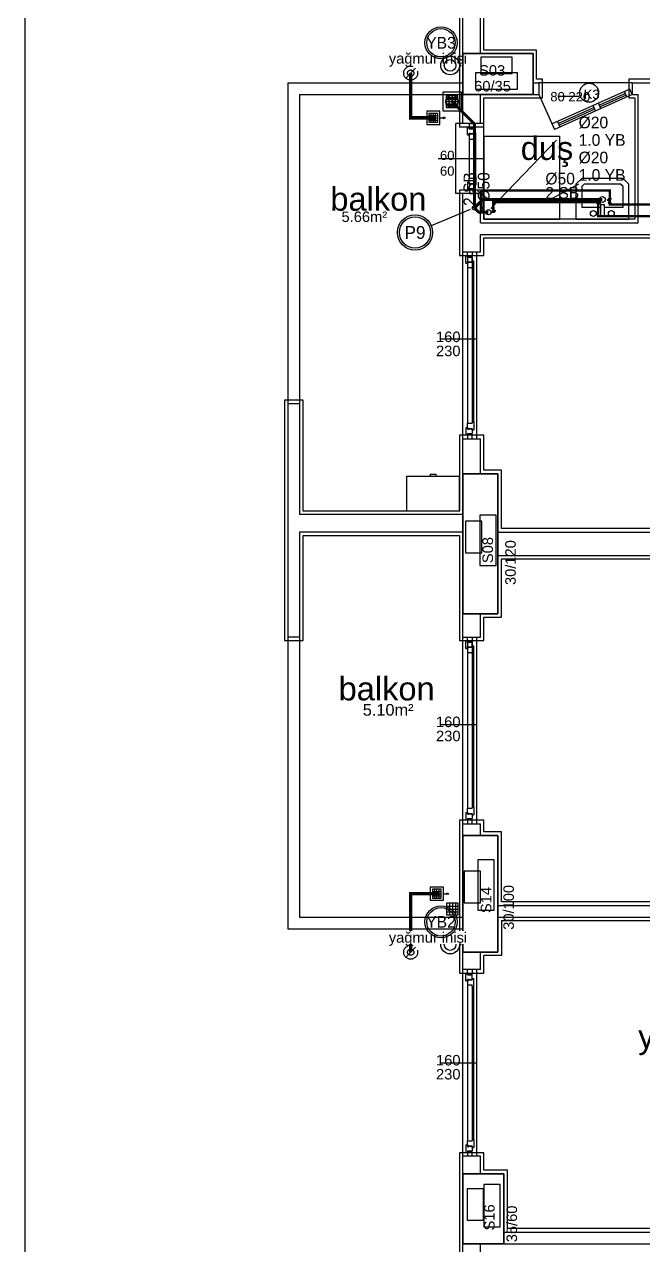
# Model space of a CAD drawing. Header units: centimetres. Extents: x -7420 to 31836, y -2 to 2802.
# Drawn here: x 7524 to 8055, y 1133 to 2179 of the extents above; entities that cross this region are included whole.
import ezdxf
from ezdxf.enums import TextEntityAlignment as Align

# ---------------------------------------------------------------- set-up
doc = ezdxf.new("R2010")
doc.units = ezdxf.units.CM
for name, pattern in [('BASMA HATTI', [31, 25, -6]), ('PISSU HATTI', [26, 20, -6]), ('YAGMUR HATTI', [36, 30, -6])]:
    doc.linetypes.add(name, pattern=pattern)
for name, color, linetype in [('ROTAS-MIMARI', 8, 'CONTINUOUS'), ('ROTAS-MIMARI-KOLON', 8, 'CONTINUOUS'), ('ROTAS-MIMARI-YAZI', 8, 'CONTINUOUS'), ('ROTAS-PAFTA', 7, 'CONTINUOUS'), ('ROTAS-PISSU-BORU-TAVANDAN', 6, 'PISSU HATTI'), ('ROTAS-PISSU-KOLONNO', 211, 'CONTINUOUS'), ('ROTAS-SEMBOL-KILAVUZ', 8, 'Continuous'), ('ROTAS-SICAKSU-BORU', 1, 'BASMA HATTI'), ('ROTAS-SOGUKSU-BORU', 5, 'CONTINUOUS'), ('ROTAS-TEFRIS', 15, 'CONTINUOUS'), ('ROTAS-YAGMUR-BORUSU', 3, 'YAGMUR HATTI')]:
    doc.layers.add(name, color=color, linetype=linetype)
doc.styles.add('ROTAS', font='arial.ttf')

# ---------------------------------------------------------------- blocks, each defined once
blk = doc.blocks.new('ROTAS-PIS-SU-CAP-SB')
for tag, p in [('PSCP_001', (0.83, 1.29)), ('PS_001', (0.83, 0.07))]:
    blk.add_attdef(tag, p, '', height=1)
blk = doc.blocks.new('ROTAS-YER-SUZGECI-PLAN')
for p, q in [((-6.7, 0), (6.7, 0)), ((-6.3, 2.3), (6.3, 2.3)), ((-4.9, 4.5), (4.9, 4.5)), ((-6.3, -2.3), (6.3, -2.3)), ((-4.9, -4.5), (4.9, -4.5))]:
    blk.add_line(p, q)
blk.add_lwpolyline([(-10, -10), (10, -10), (10, 10), (-10, 10)], close=True)
blk.add_circle((0, 0), 6.67)
blk = doc.blocks.new('ROTAS-PIS-SU-KOLON')
h = blk.add_hatch(color=256)
h.dxf.hatch_style = 1
h.paths.add_polyline_path([(1.5, 0), (1.5, 0.4), (1.3, 0.8), (1.1, 1.1), (0.8, 1.3), (0.4, 1.5), (0, 1.5), (-0.4, 1.5), (-0.8, 1.3), (-1.1, 1.1), (-1.3, 0.8), (-1.5, 0.4), (-1.5, 0), (-1.5, -0.4), (-1.3, -0.8), (-1.1, -1.1), (-0.8, -1.3), (-0.4, -1.5), (0, -1.5), (0.4, -1.5), (0.8, -1.3), (1.1, -1.1), (1.3, -0.8), (1.5, -0.4)])
blk.add_circle((0, 0), 3.5)
blk = doc.blocks.new('ROTAS-KURESEL-VANA')
for p, q in [((0, 3.1), (0, 8)), ((0, 8), (5.4, 8))]:
    blk.add_line(p, q)
for points in [[(-9, 5.8), (-9, -5), (0, 0.4)], [(9, 5.8), (9, -5), (0, 0.4)]]:
    blk.add_lwpolyline(points, close=True)
blk.add_circle((0, 0.4), 2.71)
blk.add_attdef('CAP', text='', height=10).set_placement((-1.1, 0), align=Align.CENTER)
blk = doc.blocks.new('ROTAS-TEMIZ-SU-CAP-MB')
for tag, p in [('SOCP_001', (0.83, 4.92)), ('SO_001', (0.83, 3.42)), ('SCCP_001', (0.83, 1.92)), ('SC_001', (0.83, 0.42))]:
    blk.add_attdef(tag, p, '', height=1)
blk = doc.blocks.new('ROTAS-SUZGEC')
h = blk.add_hatch(color=256)
h.dxf.hatch_style = 1
h.paths.add_polyline_path([(5, 0), (3.71, 0.32), (3.71, -0.32)])
for p, q in [((-3.82, 1.18), (0.88, 1.18)), ((-2.65, -2.35), (-2.65, 2.35)), ((-1.47, -2.35), (-1.47, 2.35)), ((-0.29, -2.35), (-0.29, 2.35)), ((-3.82, 0), (0.88, 0)), ((-3.82, -1.18), (0.88, -1.18)), ((2.06, 0), (5, 0))]:
    blk.add_line(p, q)
for points in [[(-5, -3.53), (2.06, -3.53), (2.06, 3.53), (-5, 3.53)], [(-3.82, -2.35), (0.88, -2.35), (0.88, 2.35), (-3.82, 2.35)], [(5, 0), (3.71, 0.32), (3.71, -0.32)]]:
    blk.add_lwpolyline(points, close=True)
for tag, p in [('PSCP_001', (-1.25, 0.75)), ('PS_001', (-0.62, -0.5))]:
    blk.add_attdef(tag, p, '', height=1)
blk = doc.blocks.new('ROTAS-KOLON-NO-YAGMUR')
for radius in [27.5, 24.3]:
    blk.add_circle((0, 0), radius)
blk.add_attdef('K', text='', height=20).set_placement((0, 0), align=Align.MIDDLE_CENTER)
blk = doc.blocks.new('ROTAS-KOLON-NO-PIS-SU')
for radius in [27.5, 24.3]:
    blk.add_circle((0, 0), radius)
blk.add_attdef('K', text='', height=20).set_placement((0, 0), align=Align.MIDDLE_CENTER)

msp = doc.modelspace()

# ---------------------------------------------------------------- linework, layer by layer
at = {"layer": 'ROTAS-MIMARI'}
for p, q in [((7897.2, 2217.2), (7897.2, 2154.2)), ((7900.2, 2154.2), (7900.2, 2214.2)), ((7915.2, 2154.2), (7915.2, 2214.2)), ((7918.2, 2157.2), (7918.2, 2217.2)), ((7963.2, 2157.2), (7918.2, 2157.2)), ((7963.2, 2132.2), (7963.2, 2157.2)), ((7897.2, 2154.2), (7897.2, 2119.2)), ((7960.2, 2129.2), (7965.2, 2129.2)), ((7968.2, 2132.2), (7963.2, 2132.2)), ((8045.2, 2129.2), (7965.2, 2129.2)), ((7968.2, 2116.2), (7968.2, 2132.2)), ((8228.2, 2132.2), (8042.4, 2132.2)), ((8042.4, 2132.2), (8042.4, 2116.2)), ((8045.4, 2129.2), (8225.2, 2129.2)), ((8045.4, 2119.2), (8045.4, 2129.2)), ((7895.8, 2118.1), (7885.8, 2118.1)), ((7885.8, 2118.1), (7885.8, 2108.1)), ((7885.8, 2115.7), (7895.8, 2115.7)), ((7888.2, 2118.1), (7888.2, 2108.1)), ((7890.9, 2118.1), (7890.9, 2108.1)), ((7893.5, 2118.1), (7893.5, 2108.1)), ((7895.8, 2108.1), (7895.8, 2118.1)), ((7897.2, 2119.2), (7897.2, 2091.2)), ((7900.2, 2094.2), (7900.2, 2119.2)), ((7915.2, 2094.2), (7915.2, 2119.2)), ((7918.2, 2091.2), (7918.2, 2116.2)), ((7918.2, 2116.2), (7960.2, 2116.2)), ((7960.2, 2119.2), (7965.2, 2119.2)), ((7960.2, 2116.2), (7968.2, 2116.2)), ((7965.2, 2119.2), (7978.7, 2089.3)), ((8043.2, 2123.8), (7976.6, 2093.9)), ((8045.2, 2119.2), (7978.7, 2089.3)), ((7981.6, 2117.8), (7999.7, 2117.8)), ((8039.4, 2120.1), (8017.1, 2110.1)), ((8040, 2118.7), (8017.7, 2108.7)), ((8040.7, 2117.2), (8038.6, 2121.7)), ((8042.4, 2116.2), (8047.4, 2116.2)), ((8045.2, 2119.2), (8043.2, 2123.8)), ((8045.4, 2119.2), (8050.4, 2119.2)), ((8047.4, 2116.2), (8047.4, 2012.2)), ((8050.4, 2009.2), (8050.4, 2119.2)), ((7885.8, 2113.1), (7895.8, 2113.1)), ((7885.8, 2110.6), (7895.8, 2110.6)), ((7885.8, 2108.1), (7895.8, 2108.1)), ((8012.5, 2108.1), (7981.9, 2094.3)), ((8013.2, 2106.6), (7982.6, 2092.9)), ((8013.8, 2105.1), (8011.8, 2109.7)), ((8018.4, 2107.2), (8016.4, 2111.7)), ((7894.2, 2034.2), (7894.2, 2094.2)), ((7900.2, 2094.2), (7894.2, 2094.2)), ((7915.2, 2094.2), (7900.2, 2094.2)), ((7905.7, 2090.2), (7905.7, 2094.2)), ((7905.7, 2094.2), (7909.7, 2094.2)), ((7909.7, 2094.2), (7909.7, 2090.2)), ((7918.2, 2094.2), (7915.2, 2094.2)), ((7918.2, 2034.2), (7918.2, 2094.2)), ((7981.2, 2095.9), (7983.2, 2091.4)), ((7918.2, 2091.2), (7897.2, 2091.2)), ((7904.1, 2084.5), (7904.1, 2090.9)), ((7904.1, 2090.9), (7905.5, 2090.9)), ((7904.1, 2084.5), (7905.5, 2084.5)), ((7905.5, 2089.7), (7905.5, 2090.9)), ((7905.5, 2089.7), (7909.7, 2089.7)), ((7905.5, 2084.5), (7905.5, 2086)), ((7905.5, 2086), (7906.5, 2086)), ((7905.5, 2085.4), (7906, 2085.4)), ((7905.5, 2085.4), (7905.5, 2081)), ((7909.7, 2090.2), (7905.7, 2090.2)), ((7906, 2085.1), (7906, 2085.4)), ((7906, 2085.1), (7906.5, 2085.1)), ((7906.5, 2085.7), (7906.5, 2086)), ((7906.5, 2085.7), (7909.7, 2085.7)), ((7906.5, 2085.4), (7909.7, 2085.4)), ((7906.5, 2085.1), (7906.5, 2085.4)), ((7909.7, 2085.7), (7909.7, 2089.7)), ((7909.7, 2086.6), (7911.1, 2086.6)), ((7909.7, 2086.6), (7909.7, 2085.4)), ((7911.1, 2079.8), (7911.1, 2086.6)), ((7918.2, 2012.2), (7918.2, 2083.6)), ((7918.2, 2083.6), (7918.2, 2012.2)), ((7918.2, 2083.6), (7983.2, 2083.6)), ((7983.2, 2012.2), (7983.2, 2083.6)), ((7905.5, 2081), (7909.7, 2081)), ((7905.5, 2081), (7905.5, 2047.4)), ((7909.7, 2079.8), (7909.7, 2081)), ((7909.7, 2079.8), (7911.1, 2079.8)), ((7909.7, 2079.8), (7909.7, 2048.6)), ((7911.1, 2048.6), (7911.1, 2079.8)), ((7980.2, 2080.1), (7924.1, 2021.5)), ((7879, 2064.2), (7918.2, 2064.2)), ((7904.1, 2043.9), (7904.1, 2037.5)), ((7904.1, 2043.9), (7905.5, 2043.9)), ((7905.5, 2047.4), (7909.7, 2047.4)), ((7905.5, 2043), (7905.5, 2047.4)), ((7905.5, 2043.9), (7905.5, 2042.4)), ((7905.5, 2043), (7906, 2043)), ((7905.5, 2042.4), (7906.5, 2042.4)), ((7906, 2043.3), (7906.5, 2043.3)), ((7906, 2043.3), (7906, 2043)), ((7906.5, 2043.3), (7906.5, 2043)), ((7906.5, 2043), (7909.7, 2043)), ((7906.5, 2042.7), (7906.5, 2042.4)), ((7906.5, 2042.7), (7909.7, 2042.7)), ((7909.7, 2048.6), (7909.7, 2047.4)), ((7909.7, 2048.6), (7911.1, 2048.6)), ((7909.7, 2041.8), (7909.7, 2043)), ((7909.7, 2042.7), (7909.7, 2038.7)), ((7909.7, 2041.8), (7911.1, 2041.8)), ((7911.1, 2048.6), (7911.1, 2041.8)), ((8001.9, 2047.2), (7996.9, 2042.2)), ((7996.9, 2042.2), (7996.9, 2012.2)), ((8037.3, 2047.2), (8001.9, 2047.2)), ((8004, 2042.2), (8001.9, 2040.2)), ((8035.2, 2042.2), (8004, 2042.2)), ((8037.3, 2040.2), (8035.2, 2042.2)), ((8042.3, 2042.2), (8037.3, 2047.2)), ((8042.3, 2012.2), (8042.3, 2042.2)), ((7900.2, 2034.2), (7894.2, 2034.2)), ((7897.2, 2037.2), (7897.2, 1981.2)), ((7918.2, 2037.2), (7897.2, 2037.2)), ((7900.2, 1984.2), (7900.2, 2034.2)), ((7915.2, 2034.2), (7900.2, 2034.2)), ((7904.1, 2037.5), (7905.5, 2037.5)), ((7905.5, 2038.7), (7905.5, 2037.5)), ((7905.5, 2038.7), (7909.7, 2038.7)), ((7905.7, 2038.2), (7905.7, 2034.2)), ((7909.7, 2038.2), (7905.7, 2038.2)), ((7905.7, 2034.2), (7909.7, 2034.2)), ((7909.7, 2034.2), (7909.7, 2038.2)), ((7915.2, 2009.2), (7915.2, 2034.2)), ((7918.2, 2034.2), (7915.2, 2034.2)), ((8001.9, 2040.2), (8001.9, 2022.2)), ((8037.3, 2022.2), (8037.3, 2040.2)), ((8017.9, 2022.2), (8001.9, 2022.2)), ((8021.3, 2024.5), (8017.9, 2024.5)), ((8017.9, 2024.5), (8017.9, 2014.5)), ((8021.3, 2014.5), (8021.3, 2024.5)), ((8037.3, 2022.2), (8021.3, 2022.2)), ((8047.4, 2012.2), (7918.2, 2012.2)), ((7918.2, 2012.2), (7983.2, 2012.2)), ((7996.9, 2012.2), (8042.3, 2012.2)), ((8017.9, 2014.5), (8021.3, 2014.5)), ((7915.2, 2009.2), (8050.4, 2009.2)), ((7915.2, 1984.2), (7915.2, 1999.2)), ((7915.2, 1999.2), (8060.4, 1999.2)), ((7918.2, 1981.2), (7918.2, 1996.2)), ((7918.2, 1996.2), (8063.4, 1996.2)), ((7897.2, 1981.2), (7918.2, 1981.2)), ((7900.2, 1984.2), (7915.2, 1984.2)), ((7900.2, 1824.2), (7900.2, 1984.2)), ((7902.6, 1980.9), (7904, 1980.9)), ((7902.6, 1974.5), (7902.6, 1980.9)), ((7904, 1980.9), (7904, 1837.4)), ((7904, 1979.7), (7904, 1980.9)), ((7904, 1979.7), (7908.2, 1979.7)), ((7904.2, 1980.2), (7904.2, 1984.2)), ((7908.2, 1980.2), (7904.2, 1980.2)), ((7908.2, 1984.2), (7908.2, 1980.2)), ((7908.2, 1979.7), (7908.2, 1838.6)), ((7908.2, 1975.7), (7908.2, 1979.7)), ((7912.1, 1824.2), (7912.1, 1984.2)), ((7902.6, 1974.5), (7904, 1974.5)), ((7904, 1976), (7905, 1976)), ((7904, 1974.5), (7904, 1976)), ((7904, 1975.4), (7904, 1971)), ((7904, 1975.4), (7904.5, 1975.4)), ((7904, 1971), (7908.2, 1971)), ((7904.5, 1975.1), (7904.5, 1975.4)), ((7904.5, 1975.1), (7905, 1975.1)), ((7905, 1975.7), (7905, 1976)), ((7905, 1975.7), (7908.2, 1975.7)), ((7905, 1975.1), (7905, 1975.4)), ((7905, 1975.4), (7908.2, 1975.4)), ((7908.2, 1976.6), (7908.2, 1975.4)), ((7908.2, 1976.6), (7909.6, 1976.6)), ((7908.2, 1969.8), (7908.2, 1971)), ((7908.2, 1969.8), (7909.6, 1969.8)), ((7909.6, 1838.6), (7909.6, 1976.6)), ((7909.6, 1969.8), (7909.6, 1976.6)), ((7880.7, 1909.8), (7912.1, 1909.8)), ((7763.2, 1857.2), (7747.2, 1857.2)), ((7747.2, 1857.2), (7747.2, 1651.2)), ((7760.2, 1854.2), (7750.2, 1854.2)), ((7750.2, 1854.2), (7750.2, 1654.2)), ((7760.2, 1854.2), (7760.2, 1759.2)), ((7763.2, 1762.2), (7763.2, 1857.2)), ((7902.6, 1833.9), (7902.6, 1827.5)), ((7902.6, 1833.9), (7904, 1833.9)), ((7904, 1837.4), (7908.2, 1837.4)), ((7904, 1833), (7904, 1837.4)), ((7904, 1833.9), (7904, 1832.4)), ((7904, 1833), (7904.5, 1833)), ((7904, 1832.4), (7905, 1832.4)), ((7904.5, 1833.3), (7905, 1833.3)), ((7904.5, 1833.3), (7904.5, 1833)), ((7905, 1833.3), (7905, 1833)), ((7905, 1833), (7908.2, 1833)), ((7905, 1832.7), (7905, 1832.4)), ((7905, 1832.7), (7908.2, 1832.7)), ((7908.2, 1838.6), (7908.2, 1837.4)), ((7908.2, 1838.6), (7909.6, 1838.6)), ((7908.2, 1831.8), (7908.2, 1833)), ((7908.2, 1832.7), (7908.2, 1828.7)), ((7908.2, 1831.8), (7909.6, 1831.8)), ((7909.6, 1838.6), (7909.6, 1831.8)), ((7918.2, 1827.2), (7897.2, 1827.2)), ((7897.2, 1827.2), (7897.2, 1762.2)), ((7900.2, 1794.2), (7900.2, 1824.2)), ((7900.2, 1824.2), (7915.2, 1824.2)), ((7902.6, 1827.5), (7904, 1827.5)), ((7904, 1828.7), (7904, 1827.5)), ((7904, 1828.7), (7908.2, 1828.7)), ((7904.2, 1828.2), (7904.2, 1824.2)), ((7908.2, 1828.2), (7904.2, 1828.2)), ((7908.2, 1824.2), (7908.2, 1828.2)), ((7915.2, 1794.2), (7915.2, 1824.2)), ((7918.2, 1797.2), (7918.2, 1827.2)), ((7852.2, 1792.2), (7897.2, 1792.2)), ((7852.2, 1762.2), (7852.2, 1792.2)), ((7877.2, 1793.5), (7872.2, 1793.5)), ((7872.2, 1793.5), (7872.2, 1792.2)), ((7877.2, 1792.2), (7877.2, 1793.5)), ((7897.2, 1762.2), (7897.2, 1792.2)), ((7933.2, 1797.2), (7918.2, 1797.2)), ((7933.2, 1747.2), (7933.2, 1797.2)), ((7900.2, 1759.2), (7760.2, 1759.2)), ((7897.2, 1762.2), (7763.2, 1762.2)), ((7897.2, 1762.2), (7852.2, 1762.2)), ((7900.2, 1744.2), (7760.2, 1744.2)), ((7760.2, 1744.2), (7760.2, 1654.2)), ((7763.2, 1651.2), (7763.2, 1741.2)), ((7763.2, 1741.2), (7897.2, 1741.2)), ((7897.2, 1741.2), (7897.2, 1674.2)), ((7930.2, 1744.2), (8170.2, 1744.2)), ((8167.2, 1747.2), (7933.2, 1747.2)), ((7930.2, 1724.2), (8325.2, 1724.2)), ((7933.2, 1671.2), (7933.2, 1721.2)), ((7933.2, 1721.2), (8322.2, 1721.2)), ((7897.2, 1674.2), (7897.2, 1651.2)), ((7900.2, 1654.2), (7900.2, 1674.2)), ((7915.2, 1654.2), (7915.2, 1674.2)), ((7918.2, 1651.2), (7918.2, 1671.2)), ((7918.2, 1671.2), (7933.2, 1671.2)), ((7760.2, 1654.2), (7750.2, 1654.2)), ((7900.2, 1654.2), (7915.2, 1654.2)), ((7900.2, 1494.2), (7900.2, 1654.2)), ((7904.2, 1650.2), (7904.2, 1654.2)), ((7908.2, 1654.2), (7908.2, 1650.2)), ((7912.1, 1494.2), (7912.1, 1654.2)), ((7747.2, 1651.2), (7763.2, 1651.2)), ((7897.2, 1651.2), (7918.2, 1651.2)), ((7902.6, 1650.9), (7904, 1650.9)), ((7902.6, 1644.5), (7902.6, 1650.9)), ((7902.6, 1644.5), (7904, 1644.5)), ((7904, 1650.9), (7904, 1507.4)), ((7904, 1649.7), (7904, 1650.9)), ((7904, 1649.7), (7908.2, 1649.7)), ((7904, 1646), (7905, 1646)), ((7904, 1644.5), (7904, 1646)), ((7904, 1645.4), (7904, 1641)), ((7904, 1645.4), (7904.5, 1645.4)), ((7908.2, 1650.2), (7904.2, 1650.2)), ((7904.5, 1645.1), (7904.5, 1645.4)), ((7904.5, 1645.1), (7905, 1645.1)), ((7905, 1645.7), (7905, 1646)), ((7905, 1645.7), (7908.2, 1645.7)), ((7905, 1645.1), (7905, 1645.4)), ((7905, 1645.4), (7908.2, 1645.4)), ((7908.2, 1649.7), (7908.2, 1508.6)), ((7908.2, 1645.7), (7908.2, 1649.7)), ((7908.2, 1646.6), (7908.2, 1645.4)), ((7908.2, 1646.6), (7909.6, 1646.6)), ((7909.6, 1508.6), (7909.6, 1646.6)), ((7909.6, 1639.8), (7909.6, 1646.6)), ((7904, 1641), (7908.2, 1641)), ((7908.2, 1639.8), (7908.2, 1641)), ((7908.2, 1639.8), (7909.6, 1639.8)), ((7880.6, 1579.2), (7912.1, 1579.2)), ((7904, 1507.4), (7908.2, 1507.4)), ((7904, 1503), (7904, 1507.4)), ((7908.2, 1508.6), (7908.2, 1507.4)), ((7908.2, 1508.6), (7909.6, 1508.6)), ((7909.6, 1508.6), (7909.6, 1501.8)), ((7918.2, 1497.2), (7897.2, 1497.2)), ((7897.2, 1497.2), (7897.2, 1484.2)), ((7902.6, 1503.9), (7902.6, 1497.5)), ((7902.6, 1503.9), (7904, 1503.9)), ((7902.6, 1497.5), (7904, 1497.5)), ((7904, 1503.9), (7904, 1502.4)), ((7904, 1503), (7904.5, 1503)), ((7904, 1502.4), (7905, 1502.4)), ((7904, 1498.7), (7904, 1497.5)), ((7904, 1498.7), (7908.2, 1498.7)), ((7904.2, 1498.2), (7904.2, 1494.2)), ((7908.2, 1498.2), (7904.2, 1498.2)), ((7904.5, 1503.3), (7905, 1503.3)), ((7904.5, 1503.3), (7904.5, 1503)), ((7905, 1503.3), (7905, 1503)), ((7905, 1503), (7908.2, 1503)), ((7905, 1502.7), (7905, 1502.4)), ((7905, 1502.7), (7908.2, 1502.7)), ((7908.2, 1501.8), (7908.2, 1503)), ((7908.2, 1502.7), (7908.2, 1498.7)), ((7908.2, 1501.8), (7909.6, 1501.8)), ((7908.2, 1494.2), (7908.2, 1498.2)), ((7918.2, 1487.2), (7918.2, 1497.2)), ((7900.2, 1484.2), (7900.2, 1494.2)), ((7900.2, 1494.2), (7915.2, 1494.2)), ((7915.2, 1484.2), (7915.2, 1494.2)), ((7933.2, 1487.2), (7918.2, 1487.2)), ((7933.2, 1427.2), (7933.2, 1487.2)), ((7897.2, 1484.2), (7897.2, 1414.2)), ((7896.1, 1426.1), (7886.1, 1426.1)), ((7886.1, 1426.1), (7886.1, 1416.1)), ((7886.1, 1423.6), (7896.1, 1423.6)), ((7888.6, 1426.1), (7888.6, 1416.1)), ((7891.2, 1426.1), (7891.2, 1416.1)), ((7893.8, 1426.1), (7893.8, 1416.1)), ((7896.1, 1416.1), (7896.1, 1426.1)), ((7930.2, 1424.2), (8290, 1424.2)), ((8293, 1427.2), (7933.2, 1427.2)), ((7886.1, 1421.1), (7896.1, 1421.1)), ((7886.1, 1418.6), (7896.1, 1418.6)), ((7886.1, 1416.1), (7896.1, 1416.1)), ((7897.2, 1414.2), (7897.2, 1366.2)), ((7930.2, 1414.2), (8260.2, 1414.2)), ((7933.2, 1411.2), (8257.2, 1411.2)), ((7933.2, 1411.2), (7933.2, 1381.2)), ((7900.2, 1369.2), (7900.2, 1384.2)), ((7915.2, 1369.2), (7915.2, 1384.2)), ((7918.2, 1366.2), (7918.2, 1381.2)), ((7933.2, 1381.2), (7918.2, 1381.2)), ((7897.2, 1366.2), (7918.2, 1366.2)), ((7915.2, 1369.2), (7900.2, 1369.2)), ((7900.2, 1209.2), (7900.2, 1369.2)), ((7902.6, 1359.5), (7902.6, 1365.9)), ((7902.6, 1365.9), (7904, 1365.9)), ((7904, 1364.7), (7904, 1365.9)), ((7904, 1364.7), (7908.2, 1364.7)), ((7904, 1359.5), (7904, 1361)), ((7904, 1361), (7905, 1361)), ((7904.2, 1365.2), (7904.2, 1369.2)), ((7908.2, 1365.2), (7904.2, 1365.2)), ((7905, 1360.7), (7905, 1361)), ((7905, 1360.7), (7908.2, 1360.7)), ((7908.2, 1369.2), (7908.2, 1365.2)), ((7908.2, 1360.7), (7908.2, 1364.7)), ((7908.2, 1361.6), (7909.6, 1361.6)), ((7908.2, 1361.6), (7908.2, 1360.4)), ((7909.6, 1354.8), (7909.6, 1361.6)), ((7912.1, 1209.2), (7912.1, 1369.2)), ((7902.6, 1359.5), (7904, 1359.5)), ((7904, 1360.4), (7904.5, 1360.4)), ((7904, 1360.4), (7904, 1356)), ((7904, 1356), (7904, 1222.4)), ((7904, 1356), (7908.2, 1356)), ((7904.5, 1360.1), (7904.5, 1360.4)), ((7904.5, 1360.1), (7905, 1360.1)), ((7905, 1360.4), (7908.2, 1360.4)), ((7905, 1360.1), (7905, 1360.4)), ((7908.2, 1354.8), (7908.2, 1356)), ((7908.2, 1354.8), (7908.2, 1223.6)), ((7908.2, 1354.8), (7909.6, 1354.8)), ((7909.6, 1223.6), (7909.6, 1354.8)), ((7880.6, 1289.2), (7912.1, 1289.2)), ((7902.6, 1218.9), (7902.6, 1212.5)), ((7902.6, 1218.9), (7904, 1218.9)), ((7904, 1222.4), (7908.2, 1222.4)), ((7904, 1218), (7904, 1222.4)), ((7904, 1218.9), (7904, 1217.4)), ((7904, 1218), (7904.5, 1218)), ((7904, 1217.4), (7905, 1217.4)), ((7904.5, 1218.3), (7905, 1218.3)), ((7904.5, 1218.3), (7904.5, 1218)), ((7905, 1218.3), (7905, 1218)), ((7905, 1218), (7908.2, 1218)), ((7905, 1217.7), (7905, 1217.4)), ((7905, 1217.7), (7908.2, 1217.7)), ((7908.2, 1223.6), (7908.2, 1222.4)), ((7908.2, 1223.6), (7909.6, 1223.6)), ((7908.2, 1216.8), (7908.2, 1218)), ((7908.2, 1217.7), (7908.2, 1213.7)), ((7908.2, 1216.8), (7909.6, 1216.8)), ((7909.6, 1223.6), (7909.6, 1216.8)), ((7897.2, 1212.2), (7897.2, 1194.2)), ((7918.2, 1212.2), (7897.2, 1212.2)), ((7900.2, 1194.2), (7900.2, 1209.2)), ((7915.2, 1209.2), (7900.2, 1209.2)), ((7902.6, 1212.5), (7904, 1212.5)), ((7904, 1213.7), (7904, 1212.5)), ((7904, 1213.7), (7908.2, 1213.7)), ((7904.2, 1213.2), (7904.2, 1209.2)), ((7908.2, 1213.2), (7904.2, 1213.2)), ((7908.2, 1209.2), (7908.2, 1213.2)), ((7915.2, 1194.2), (7915.2, 1209.2)), ((7918.2, 1197.2), (7918.2, 1212.2)), ((7897.2, 1194.2), (7897.2, 1134.2)), ((7938.2, 1197.2), (7918.2, 1197.2)), ((7938.2, 1147.2), (7938.2, 1197.2)), ((7935.2, 1144.2), (8260.2, 1144.2)), ((8257.2, 1147.2), (7938.2, 1147.2)), ((7897.2, 1134.2), (7897.2, 1086.2)), ((7900.2, 1089.2), (7900.2, 1134.2)), ((7915.2, 1089.2), (7915.2, 1134.2)), ((7935.2, 1134.2), (8260.2, 1134.2))]:
    msp.add_line(p, q, dxfattribs=at)
for points in [[(7900.2, 2119.2), (7900.2, 2154.2)], [(7900.2, 2154.2), (7960.2, 2154.2)], [(7960.2, 2154.2), (7960.2, 2119.2)], [(7750.2, 2129.2), (7750.2, 1854.2)], [(7750.2, 2129.2), (7900.2, 2129.2)], [(7965.2, 2129.2), (7965.2, 2119.2)], [(7760.2, 2119.2), (7760.2, 1854.2)], [(7760.2, 2119.2), (7900.2, 2119.2)], [(7960.2, 2119.2), (7900.2, 2119.2)], [(7900.2, 1674.2), (7900.2, 1794.2)], [(7900.2, 1794.2), (7930.2, 1794.2)], [(7930.2, 1794.2), (7930.2, 1674.2)], [(7930.2, 1674.2), (7900.2, 1674.2)], [(7750.2, 1654.2), (7750.2, 1404.2)], [(7760.2, 1654.2), (7760.2, 1414.2)], [(7900.2, 1384.2), (7900.2, 1484.2)], [(7900.2, 1484.2), (7930.2, 1484.2)], [(7930.2, 1484.2), (7930.2, 1384.2)], [(7760.2, 1414.2), (7900.2, 1414.2)], [(7750.2, 1404.2), (7900.2, 1404.2)], [(7930.2, 1384.2), (7900.2, 1384.2)], [(7900.2, 1134.2), (7900.2, 1194.2)], [(7900.2, 1194.2), (7935.2, 1194.2)], [(7935.2, 1194.2), (7935.2, 1134.2)], [(7935.2, 1134.2), (7900.2, 1134.2)]]:
    msp.add_lwpolyline(points, dxfattribs=at)
for centre, radius in [((7889.2, 2144.1), 8), ((7889.2, 2144.1), 5), ((8008.3, 2120.7), 8.14), ((8019.7, 2029.2), 2.52), ((7922, 2018.2), 2.18), ((8011.9, 2017.2), 2.52), ((8027.3, 2017.2), 2.52), ((7889.2, 1390.6), 8), ((7889.2, 1390.6), 5)]:
    msp.add_circle(centre, radius, dxfattribs=at)
at = {"layer": 'ROTAS-MIMARI-KOLON'}
for points in [[(7960.2, 2154.2), (7900.2, 2154.2), (7900.2, 2119.2), (7960.2, 2119.2), (7960.2, 2154.2)], [(7915.4, 2137.3), (7942.4, 2137.3), (7942.4, 2151.3), (7915.4, 2151.3), (7915.4, 2137.3)], [(7910.8, 2123.8), (7946.9, 2123.8), (7946.9, 2137.8), (7910.8, 2137.8), (7910.8, 2123.8)], [(7930.2, 1794.2), (7900.2, 1794.2), (7900.2, 1674.2), (7930.2, 1674.2), (7930.2, 1794.2)], [(7928.5, 1715.6), (7928.5, 1758.7), (7914.6, 1758.7), (7914.6, 1715.6), (7928.5, 1715.6)], [(7916.4, 1726.3), (7916.4, 1753.4), (7902.5, 1753.4), (7902.5, 1726.3), (7916.4, 1726.3)], [(7930.2, 1484.2), (7900.2, 1484.2), (7900.2, 1384.2), (7930.2, 1384.2), (7930.2, 1484.2)], [(7926.9, 1420.1), (7926.9, 1463.3), (7912.9, 1463.3), (7912.9, 1420.1), (7926.9, 1420.1)], [(7915.1, 1426.5), (7915.1, 1453.5), (7901.1, 1453.5), (7901.1, 1426.5), (7915.1, 1426.5)], [(7935.2, 1194.2), (7900.2, 1194.2), (7900.2, 1134.2), (7935.2, 1134.2), (7935.2, 1194.2)], [(7932.1, 1148.8), (7932.1, 1185), (7918.1, 1185), (7918.1, 1148.8), (7932.1, 1148.8)], [(7917.9, 1154.4), (7917.9, 1181.4), (7903.9, 1181.4), (7903.9, 1154.4), (7917.9, 1154.4)]]:
    msp.add_lwpolyline(points, dxfattribs=at)
at = {"layer": 'ROTAS-PAFTA', "const_width": 1}
msp.add_lwpolyline([(7525, 25), (9975, 25), (9975, 2775), (7525, 2775)], close=True, dxfattribs=at)
at = {"layer": 'ROTAS-PISSU-BORU-TAVANDAN', "const_width": 2.5}
for points in [[(7890.8, 2113.1), (7910, 2093.9), (7910, 2022)], [(8019.7, 2029.2), (7917.2, 2029.2), (7910, 2022)], [(7922, 2018.2), (7913.8, 2018.2), (7910, 2022)]]:
    msp.add_lwpolyline(points, dxfattribs=at)
at = {"layer": 'ROTAS-PISSU-KOLONNO'}
msp.add_line((7906.3, 2020.5), (7873, 2006.7), dxfattribs=at)
at = {"layer": 'ROTAS-SEMBOL-KILAVUZ'}
msp.add_line((7999.3, 2042.3), (7971, 2027), dxfattribs=at)
at = {"layer": 'ROTAS-SICAKSU-BORU', "const_width": 2}
msp.add_lwpolyline([(8872, 2309), (8680, 2309), (8680, 2049), (8368, 2049), (8368, 1997), (8292, 1997), (8292, 1959), (8312, 1959), (8312, 1791), (8348, 1791), (8348, 1765), (8282, 1765), (8282, 1933), (8194, 1933), (8194, 2001), (8182, 2001), (8182, 2025), (8026, 2025), (8026, 2037), (7916, 2037), (7916, 2020)], dxfattribs=at)
at = {"layer": 'ROTAS-SOGUKSU-BORU', "const_width": 2}
msp.add_lwpolyline([(8882, 2299), (8690, 2299), (8690, 2039), (8378, 2039), (8378, 1987), (8302, 1987), (8302, 1969), (8322, 1969), (8322, 1801), (8358, 1801), (8358, 1755), (8272, 1755), (8272, 1923), (8184, 1923), (8184, 1991), (8172, 1991), (8172, 2015), (8016, 2015), (8016, 2027), (7926, 2027), (7926, 2020)], dxfattribs=at)
at = {"layer": 'ROTAS-YAGMUR-BORUSU'}
for p, q in [((7851.2, 2133.3), (7859.6, 2141.7)), ((7851.2, 1379.9), (7859.6, 1388.3))]:
    msp.add_line(p, q, dxfattribs=at)
at = {"layer": 'ROTAS-YAGMUR-BORUSU', "const_width": 3}
for points in [[(7877.2, 2099.2), (7855.4, 2099.2), (7855.4, 2137.5)], [(7880.2, 1434.2), (7855.4, 1434.2), (7855.4, 1384.1)]]:
    msp.add_lwpolyline(points, dxfattribs=at)
at = {"layer": 'ROTAS-YAGMUR-BORUSU'}
for centre, radius in [((7855.4, 2137.5), 6), ((7855.4, 2137.5), 2.7), ((7855.4, 1384.1), 6), ((7855.4, 1384.1), 2.7)]:
    msp.add_circle(centre, radius, dxfattribs=at)

# ---------------------------------------------------------------- block references
at = {"layer": 'ROTAS-TEFRIS'}
ref = msp.add_blockref('ROTAS-KOLON-NO-YAGMUR', (7881.4, 2163.5), dxfattribs=dict(at, xscale=0.5, yscale=0.5))
ref.add_attrib('K', 'YB3', dxfattribs={"height": 10}).set_placement((7881.4, 2163.5), align=Align.MIDDLE_CENTER)
for name, p, xscale, yscale in [('ROTAS-YER-SUZGECI-PLAN', (7890.8, 2113.1), 0.8, 0.8), ('ROTAS-SUZGEC', (7877.2, 2099.2), 1.6, 1.6), ('ROTAS-PIS-SU-KOLON', (7910, 2022), 0.5, 0.5), ('ROTAS-SUZGEC', (7880.2, 1434.2), 1.6, 1.6)]:
    msp.add_blockref(name, p, dxfattribs=dict(at, xscale=xscale, yscale=yscale))
ref = msp.add_blockref('ROTAS-TEMIZ-SU-CAP-MB', (7991, 2041), dxfattribs=dict(at, xscale=10, yscale=10))
ref.add_attrib('SCCP_001', 'Ø20', (7999.3, 2060.2), dxfattribs={"height": 10})
ref.add_attrib('SC_001', '1.0 YB', (7999.3, 2045.2), dxfattribs={"height": 10})
ref.add_attrib('SO_001', '1.0 YB', (7999.3, 2075.2), dxfattribs={"height": 10})
ref.add_attrib('SOCP_001', 'Ø20', (7999.3, 2090.2), dxfattribs={"height": 10})
ref = msp.add_blockref('ROTAS-PIS-SU-CAP-SB', (7910, 2061), dxfattribs=dict(at, xscale=10, yscale=10, rotation=-90))
ref.add_attrib('PSCP_001', 'Ø50', dxfattribs={"height": 10, "rotation": 90}).set_placement((7922.9, 2052.6), align=Align.RIGHT)
ref.add_attrib('PS_001', '2 SB', dxfattribs={"height": 10, "rotation": 90}).set_placement((7910.7, 2052.6), align=Align.RIGHT)
ref = msp.add_blockref('ROTAS-PIS-SU-CAP-SB', (7962.5, 2029.2), dxfattribs=dict(at, xscale=10, yscale=10))
ref.add_attrib('PSCP_001', 'Ø50', (7970.8, 2042.1), dxfattribs={"height": 10})
ref.add_attrib('PS_001', '2 SB', (7970.8, 2029.8), dxfattribs={"height": 10})
for p, xscale, yscale, rotation in [((7916, 2020), 0.22, 0.22, -90), ((7926, 2020), 0.22, 0.22, -90), ((8016, 2027), 0.21999999999999997, 0.21999999999999997, 135), ((8026, 2028), 0.22, 0.22, 90)]:
    msp.add_blockref('ROTAS-KURESEL-VANA', p, dxfattribs=dict(at, xscale=xscale, yscale=yscale, rotation=rotation))
ref = msp.add_blockref('ROTAS-KOLON-NO-PIS-SU', (7859.1, 2000.9), dxfattribs=dict(at, xscale=0.55, yscale=0.55))
ref.add_attrib('K', 'P9', dxfattribs={"height": 11}).set_placement((7859.1, 2000.9), align=Align.MIDDLE_CENTER)

# ---------------------------------------------------------------- texts
at = {"layer": 'ROTAS-MIMARI-YAZI', "style": 'ROTAS'}
for s, height, p in [('yağmur inişi', 9, (7870.2, 2150.1)), ('S03', 9, (7925.2, 2139.8)), ('60/35', 9, (7925.5, 2126.3)), ('80 220', 8, (7992.1, 2117.3)), ('K3', 8, (8010.4, 2119.3)), ('duş', 20, (7972.2, 2073.1)), ('60', 8, (7886.7, 2067)), ('60', 8, (7886.7, 2053.6)), ('balkon', 20, (7827.7, 2029.6)), ('5.66m²', 9, (7815.7, 2014.4)), ('160', 9, (7887.6, 1911.5)), ('230', 9, (7887.6, 1899.4)), ('balkon', 20, (7834.8, 1609.9)), ('5.10m²', 10, (7836.1, 1591.8)), ('160', 9, (7887.6, 1581.5)), ('230', 9, (7887.6, 1569.4)), ('yatak od.', 20, (8107, 1311.8)), ('160', 9, (7887.6, 1291.5)), ('230', 9, (7887.6, 1279.5))]:
    msp.add_text(s, height=height, dxfattribs=at).set_placement(p, align=Align.MIDDLE_CENTER)
for s, p in [('S08', (7921.4, 1728.7)), ('30/120', (7940.9, 1718)), ('S14', (7920, 1428.8)), ('30/100', (7939.3, 1422.5)), ('S16', (7922.8, 1156.8)), ('35/60', (7942, 1151.2))]:
    msp.add_text(s, height=9, rotation=90, dxfattribs=at).set_placement(p, align=Align.MIDDLE_CENTER)

# ---------------------------------------------------------------- next in the draw order: wipeouts: each hides what was drawn before it
msp.add_wipeout([(7904.7, 1391.2), (7835.8, 1391.2), (7835.8, 1402.2), (7904.7, 1402.2)])

# ---------------------------------------------------------------- next in the draw order: block references
at = {"layer": 'ROTAS-TEFRIS'}
ref = msp.add_blockref('ROTAS-KOLON-NO-YAGMUR', (7881.4, 1410.1), dxfattribs=dict(at, xscale=0.5, yscale=0.5))
ref.add_attrib('K', 'YB2', dxfattribs={"height": 10}).set_placement((7881.4, 1410.1), align=Align.MIDDLE_CENTER)

# ---------------------------------------------------------------- next in the draw order: texts
at = {"layer": 'ROTAS-MIMARI-YAZI', "style": 'ROTAS'}
msp.add_text('yağmur inişi', height=9, dxfattribs=at).set_placement((7870.2, 1396.7), align=Align.MIDDLE_CENTER)

doc.saveas('drawing.dxf')
